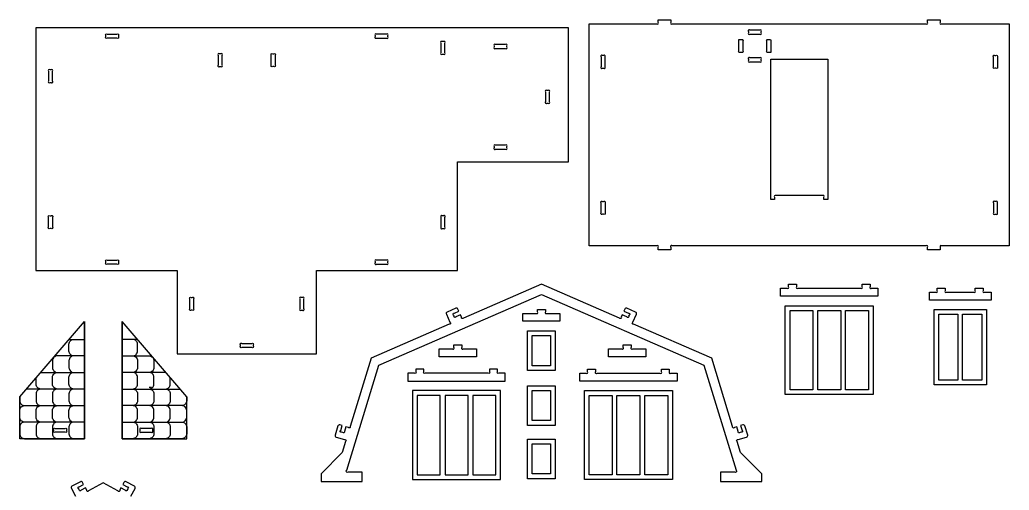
# Model space of a CAD drawing. Extents: x 39 to 232, y 1985 to 2148.
# Drawn here: x 39 to 163.8, y 2089 to 2148.3 of the extents above; entities that cross this region are included whole.
import ezdxf

# ---------------------------------------------------------------- set-up
doc = ezdxf.new("R2010")
doc.units = 0
doc.header["$MEASUREMENT"] = 0
doc.layers.add('LAYER1', color=18, linetype='CONTINUOUS')

msp = doc.modelspace()

# ---------------------------------------------------------------- linework, layer by layer
at = {"layer": 'LAYER1'}
for points in [[(108.2, 2147.3), (41, 2147.3), (41, 2116.7), (58.8, 2116.7), (58.8, 2106.2), (76.4, 2106.2), (76.4, 2116.7), (94.2, 2116.7), (94.2, 2130.4), (108.2, 2130.4)], [(146.64, 2101.06), (135.54, 2101.06), (135.54, 2112.26), (146.64, 2112.26)], [(139.04, 2101.66), (136.14, 2101.66), (136.14, 2111.66), (139.04, 2111.66)], [(142.54, 2101.66), (139.64, 2101.66), (139.64, 2111.66), (142.54, 2111.66)], [(143.14, 2111.66), (146.04, 2111.66), (146.04, 2101.66), (143.14, 2101.66)], [(160.92, 2102.27), (154.32, 2102.27), (154.32, 2111.77), (160.92, 2111.77)], [(157.32, 2102.87), (154.92, 2102.87), (154.92, 2111.17), (157.32, 2111.17)], [(157.92, 2111.17), (160.32, 2111.17), (160.32, 2102.87), (157.92, 2102.87)], [(106.52, 2104.09), (103.02, 2104.09), (103.02, 2109.09), (106.52, 2109.09)], [(103.62, 2108.49), (105.92, 2108.49), (105.92, 2104.69), (103.62, 2104.69)], [(106.52, 2097.17), (103.02, 2097.17), (103.02, 2102.17), (106.52, 2102.17)], [(88.52, 2090.35), (99.62, 2090.35), (99.62, 2101.55), (88.52, 2101.55)], [(92.02, 2100.95), (89.12, 2100.95), (89.12, 2090.95), (92.02, 2090.95)], [(92.62, 2090.95), (95.52, 2090.95), (95.52, 2100.95), (92.62, 2100.95)], [(96.12, 2090.95), (99.02, 2090.95), (99.02, 2100.95), (96.12, 2100.95)], [(103.62, 2101.57), (105.92, 2101.57), (105.92, 2097.77), (103.62, 2097.77)], [(121.31, 2090.35), (110.21, 2090.35), (110.21, 2101.55), (121.31, 2101.55)], [(113.71, 2090.95), (110.81, 2090.95), (110.81, 2100.95), (113.71, 2100.95)], [(117.21, 2090.95), (114.31, 2090.95), (114.31, 2100.95), (117.21, 2100.95)], [(117.81, 2100.95), (120.71, 2100.95), (120.71, 2090.95), (117.81, 2090.95)], [(106.52, 2090.44), (103.02, 2090.44), (103.02, 2095.44), (106.52, 2095.44)], [(103.62, 2094.84), (105.92, 2094.84), (105.92, 2091.04), (103.62, 2091.04)]]:
    msp.add_lwpolyline(points, close=True, dxfattribs=at)
for points in [[(110.8, 2147.8), (119.32, 2147.8, 1), (119.5, 2147.98), (119.5, 2148.3), (121.1, 2148.3), (121.1, 2147.98, 1), (121.27, 2147.8), (153.32, 2147.8, 1), (153.5, 2147.98), (153.5, 2148.3), (155.1, 2148.3), (155.1, 2147.98, 1), (155.27, 2147.8), (163.8, 2147.8), (163.8, 2119.8), (155.27, 2119.8, 1), (155.1, 2119.63), (155.1, 2119.3), (153.5, 2119.3), (153.5, 2119.63, 1), (153.32, 2119.8), (121.27, 2119.8, 1), (121.1, 2119.63), (121.1, 2119.3), (119.5, 2119.3), (119.5, 2119.63, 1), (119.32, 2119.8), (110.8, 2119.8)], [(49.98, 2146.5), (51.22, 2146.5, -1), (51.4, 2146.32), (51.4, 2146.18, -1), (51.22, 2146), (49.98, 2146, -1), (49.8, 2146.18), (49.8, 2146.32, -1)], [(83.8, 2146.32), (83.8, 2146.18, 1), (83.98, 2146), (85.22, 2146, 1), (85.4, 2146.18), (85.4, 2146.32, 1), (85.22, 2146.5), (83.98, 2146.5, 1)], [(130.9, 2146.83), (130.9, 2146.68, 1), (131.07, 2146.5), (132.32, 2146.5, 1), (132.5, 2146.68), (132.5, 2146.83, 1), (132.32, 2147), (131.07, 2147, 1)], [(92.1, 2145.37), (92.1, 2144.13, 1), (92.28, 2143.95), (92.42, 2143.95, 1), (92.6, 2144.13), (92.6, 2145.37, 1), (92.42, 2145.55), (92.28, 2145.55, 1)], [(98.8, 2145.02), (98.8, 2144.88, 1), (98.98, 2144.7), (100.22, 2144.7, 1), (100.4, 2144.88), (100.4, 2145.02, 1), (100.22, 2145.2), (98.98, 2145.2, 1)], [(130.2, 2145.63), (130.2, 2144.38, -1), (130.02, 2144.2), (129.87, 2144.2, -1), (129.7, 2144.38), (129.7, 2145.63, -1), (129.87, 2145.8), (130.02, 2145.8, -1)], [(133.7, 2145.63), (133.7, 2144.38, -1), (133.52, 2144.2), (133.37, 2144.2, -1), (133.2, 2144.38), (133.2, 2145.63, -1), (133.37, 2145.8), (133.52, 2145.8, -1)], [(64, 2143.82), (64, 2142.58, 1), (64.18, 2142.4), (64.32, 2142.4, 1), (64.5, 2142.58), (64.5, 2143.82, 1), (64.32, 2144), (64.18, 2144, 1)], [(71.2, 2143.82), (71.2, 2142.58, -1), (71.02, 2142.4), (70.88, 2142.4, -1), (70.7, 2142.58), (70.7, 2143.82, -1), (70.88, 2144), (71.02, 2144, -1)], [(112.3, 2143.63), (112.3, 2142.38, 1), (112.47, 2142.2), (112.62, 2142.2, 1), (112.8, 2142.38), (112.8, 2143.63, 1), (112.62, 2143.8), (112.47, 2143.8, 1)], [(130.9, 2143.33), (130.9, 2143.18, 1), (131.07, 2143), (132.32, 2143, 1), (132.5, 2143.18), (132.5, 2143.33, 1), (132.32, 2143.5), (131.07, 2143.5, 1)], [(162.3, 2143.63), (162.3, 2142.38, -1), (162.12, 2142.2), (161.97, 2142.2, -1), (161.8, 2142.38), (161.8, 2143.63, -1), (161.97, 2143.8), (162.12, 2143.8, -1)], [(140.4, 2125.63), (140.4, 2125.95, 1), (140.22, 2126.13), (134.37, 2126.13, 1), (134.2, 2125.95), (134.2, 2125.63), (133.7, 2125.63), (133.7, 2143.33), (140.9, 2143.33), (140.9, 2125.63)], [(42.6, 2141.82), (42.6, 2140.58, 1), (42.78, 2140.4), (42.92, 2140.4, 1), (43.1, 2140.58), (43.1, 2141.82, 1), (42.92, 2142), (42.78, 2142, 1)], [(105.3, 2139.22), (105.3, 2137.98, 1), (105.48, 2137.8), (105.62, 2137.8, 1), (105.8, 2137.98), (105.8, 2139.22, 1), (105.62, 2139.4), (105.48, 2139.4, 1)], [(98.8, 2132.32), (98.8, 2132.18, 1), (98.98, 2132), (100.22, 2132, 1), (100.4, 2132.18), (100.4, 2132.32, 1), (100.22, 2132.5), (98.98, 2132.5, 1)], [(112.47, 2125.4), (112.62, 2125.4, -1), (112.8, 2125.23), (112.8, 2123.98, -1), (112.62, 2123.8), (112.47, 2123.8, -1), (112.3, 2123.98), (112.3, 2125.23, -1)], [(161.8, 2125.23), (161.8, 2123.98, 1), (161.97, 2123.8), (162.12, 2123.8, 1), (162.3, 2123.98), (162.3, 2125.23, 1), (162.12, 2125.4), (161.97, 2125.4, 1)], [(42.78, 2123.6), (42.92, 2123.6, -1), (43.1, 2123.42), (43.1, 2122.18, -1), (42.92, 2122), (42.78, 2122, -1), (42.6, 2122.18), (42.6, 2123.42, -1)], [(92.1, 2123.42), (92.1, 2122.18, 1), (92.28, 2122), (92.42, 2122, 1), (92.6, 2122.18), (92.6, 2123.42, 1), (92.42, 2123.6), (92.28, 2123.6, 1)], [(49.98, 2118), (51.22, 2118, -1), (51.4, 2117.82), (51.4, 2117.68, -1), (51.22, 2117.5), (49.98, 2117.5, -1), (49.8, 2117.68), (49.8, 2117.82, -1)], [(83.8, 2117.82), (83.8, 2117.68, 1), (83.98, 2117.5), (85.22, 2117.5, 1), (85.4, 2117.68), (85.4, 2117.82, 1), (85.22, 2118), (83.98, 2118, 1)], [(132.57, 2091.07), (129.91, 2093.73), (129.47, 2095.15, -1), (129.59, 2095.37), (130.66, 2095.7, 0.414214), (130.8, 2095.95), (130.45, 2097.09, 0.414214), (130.2, 2097.23), (129.91, 2097.14), (130.09, 2096.54, -1), (129.97, 2096.32), (129.83, 2096.28, -1), (129.61, 2096.4), (129.43, 2096.99), (129.12, 2096.9, -1), (128.9, 2097.01), (126.26, 2105.64), (116.41, 2109.92, -1), (116.32, 2110.16), (116.77, 2111.19, 0.414214), (116.66, 2111.45), (115.56, 2111.93, 0.414214), (115.3, 2111.82), (115.18, 2111.55), (115.75, 2111.3, -1), (115.84, 2111.07), (115.78, 2110.93, -1), (115.55, 2110.84), (114.98, 2111.09), (114.85, 2110.8, -1), (114.62, 2110.7), (104.77, 2114.99), (94.93, 2110.7, -1), (94.69, 2110.8), (94.56, 2111.09), (93.99, 2110.84, -1), (93.76, 2110.93), (93.7, 2111.07, -1), (93.79, 2111.3), (94.36, 2111.55), (94.24, 2111.82, 0.414214), (93.98, 2111.93), (92.88, 2111.45, 0.414214), (92.78, 2111.19), (93.23, 2110.16, -1), (93.13, 2109.92), (83.29, 2105.64), (80.64, 2097.01, -1), (80.42, 2096.9), (80.11, 2096.99), (79.93, 2096.4, -1), (79.71, 2096.28), (79.57, 2096.32, -1), (79.45, 2096.54), (79.64, 2097.14), (79.35, 2097.23, 0.414214), (79.1, 2097.09), (78.75, 2095.95, 0.414214), (78.88, 2095.7), (79.95, 2095.37, -1), (80.07, 2095.15), (79.64, 2093.73), (76.97, 2091.07), (76.97, 2090.07), (82.17, 2090.07), (82.17, 2091.27), (80.38, 2091.27, -1), (80.21, 2091.5), (84.27, 2104.76), (104.77, 2113.68), (125.27, 2104.76), (129.34, 2091.5, -1), (129.17, 2091.27), (127.37, 2091.27), (127.37, 2090.07), (132.57, 2090.07)], [(136.94, 2114.96), (136.94, 2114.63, 1), (137.12, 2114.46), (145.06, 2114.46, 1), (145.24, 2114.63), (145.24, 2114.96), (146.24, 2114.96), (146.24, 2114.63, 1), (146.42, 2114.46), (147.24, 2114.46), (147.24, 2113.46), (134.94, 2113.46), (134.94, 2114.46), (135.76, 2114.46, 1), (135.94, 2114.63), (135.94, 2114.96)], [(155.72, 2114.47), (155.72, 2114.15, 1), (155.89, 2113.97), (159.34, 2113.97, 1), (159.52, 2114.15), (159.52, 2114.47), (160.52, 2114.47), (160.52, 2114.15, 1), (160.69, 2113.97), (161.52, 2113.97), (161.52, 2112.97), (153.72, 2112.97), (153.72, 2113.97), (154.54, 2113.97, 1), (154.72, 2114.15), (154.72, 2114.47)], [(60.9, 2113.12), (60.9, 2111.88, -1), (60.72, 2111.7), (60.58, 2111.7, -1), (60.4, 2111.88), (60.4, 2113.12, -1), (60.58, 2113.3), (60.72, 2113.3, -1)], [(74.3, 2113.12), (74.3, 2111.88, 1), (74.48, 2111.7), (74.62, 2111.7, 1), (74.8, 2111.88), (74.8, 2113.12, 1), (74.62, 2113.3), (74.48, 2113.3, 1)], [(102.42, 2111.29), (104.09, 2111.29, 1), (104.27, 2111.47), (104.27, 2111.79), (105.27, 2111.79), (105.27, 2111.47, 1), (105.45, 2111.29), (107.12, 2111.29), (107.12, 2110.29), (102.42, 2110.29)], [(66.98, 2107.5), (68.22, 2107.5, -1), (68.4, 2107.32), (68.4, 2107.18, -1), (68.22, 2107), (66.98, 2107, -1), (66.8, 2107.18), (66.8, 2107.32, -1)], [(91.88, 2106.82), (93.56, 2106.82, 1), (93.73, 2107), (93.73, 2107.32), (94.73, 2107.32), (94.73, 2107, 1), (94.91, 2106.82), (96.58, 2106.82), (96.58, 2105.82), (91.88, 2105.82)], [(113.26, 2106.82), (114.93, 2106.82, 1), (115.11, 2107), (115.11, 2107.32), (116.11, 2107.32), (116.11, 2107, 1), (116.29, 2106.82), (117.96, 2106.82), (117.96, 2105.82), (113.26, 2105.82)], [(98.22, 2104.25), (98.22, 2103.93, -1), (98.05, 2103.75), (90.1, 2103.75, -1), (89.92, 2103.93), (89.92, 2104.25), (88.92, 2104.25), (88.92, 2103.93, -1), (88.75, 2103.75), (87.92, 2103.75), (87.92, 2102.75), (100.22, 2102.75), (100.22, 2103.75), (99.4, 2103.75, -1), (99.22, 2103.93), (99.22, 2104.25)], [(111.61, 2104.25), (111.61, 2103.93, 1), (111.79, 2103.75), (119.73, 2103.75, 1), (119.91, 2103.93), (119.91, 2104.25), (120.91, 2104.25), (120.91, 2103.93, 1), (121.09, 2103.75), (121.91, 2103.75), (121.91, 2102.75), (109.61, 2102.75), (109.61, 2103.75), (110.43, 2103.75, 1), (110.61, 2103.93), (110.61, 2104.25)], [(43.44, 2096.79), (44.68, 2096.79, -1), (44.86, 2096.61), (44.86, 2096.47, -1), (44.68, 2096.29), (43.44, 2096.29, -1), (43.26, 2096.47), (43.26, 2096.61, -1)], [(54.13, 2096.61), (54.13, 2096.47, 1), (54.31, 2096.29), (55.55, 2096.29, 1), (55.73, 2096.47), (55.73, 2096.61, 1), (55.55, 2096.79), (54.31, 2096.79, 1)]]:
    msp.add_lwpolyline(points, format="xyb", close=True, dxfattribs=at)
for points in [[(47.13, 2095.49), (38.96, 2095.49), (38.96, 2100.76), (47.13, 2110.28), (47.13, 2095.49)], [(47.13, 2095.49), (47.13, 2110.28)], [(51.86, 2095.49), (51.86, 2110.28)], [(51.86, 2095.49), (60.02, 2095.49), (60.02, 2100.76), (51.86, 2110.28), (51.86, 2095.49)], [(45.19, 2108.01), (45.77, 2108.01)], [(53.8, 2108.01), (53.21, 2108.01)], [(43.7, 2105.93), (43.39, 2105.93)], [(43.7, 2105.93), (43.39, 2105.93)], [(41.6, 2103.84), (41.63, 2103.84)], [(41.6, 2103.84), (41.63, 2103.84)], [(57.38, 2103.84), (57.35, 2103.84)], [(57.38, 2103.84), (57.35, 2103.84)], [(41.63, 2101.75), (39.81, 2101.75)], [(41.63, 2101.75), (39.81, 2101.75)], [(55.28, 2102), (55.59, 2102)], [(55.28, 2102), (55.59, 2102)], [(57.35, 2101.75), (59.18, 2101.75)], [(57.35, 2101.75), (59.18, 2101.75)]]:
    msp.add_lwpolyline(points, dxfattribs=at)
for points in [[(47.13, 2105.93), (45.77, 2105.93, -0.414214), (45.17, 2106.53), (45.17, 2107.41, -0.414214), (45.77, 2108.01), (47.13, 2108.01)], [(51.86, 2105.93), (53.21, 2105.93, 0.414214), (53.81, 2106.53), (53.81, 2107.41, 0.414214), (53.21, 2108.01), (51.86, 2108.01)], [(45.77, 2105.93), (43.7, 2105.93, 0.414214), (43.1, 2105.33), (43.1, 2104.44, 0.414214), (43.7, 2103.84), (45.77, 2103.84)], [(45.77, 2105.93), (43.7, 2105.93, -0.112166), (43.44, 2105.98)], [(47.13, 2105.93), (45.77, 2105.93, 0.414214), (45.17, 2105.33), (45.17, 2104.44, 0.414214), (45.77, 2103.84), (47.13, 2103.84)], [(51.86, 2105.93), (53.21, 2105.93, -0.414214), (53.81, 2105.33), (53.81, 2104.44, -0.414214), (53.21, 2103.84), (51.86, 2103.84)], [(53.21, 2105.93), (55.28, 2105.93, 0.112166), (55.54, 2105.98)], [(53.21, 2105.93), (55.28, 2105.93, -0.414214), (55.88, 2105.33), (55.88, 2104.44, -0.414214), (55.28, 2103.84), (53.21, 2103.84)], [(41.6, 2103.84, -0.013073), (41.63, 2103.84), (43.7, 2103.84)], [(41.6, 2103.84, 0.012511), (41.63, 2103.84), (43.7, 2103.84)], [(45.77, 2101.75), (43.7, 2101.75, -0.414214), (43.1, 2102.35), (43.1, 2103.24, -0.414214), (43.7, 2103.84), (45.77, 2103.84)], [(47.13, 2101.75), (45.77, 2101.75, -0.414214), (45.17, 2102.35), (45.17, 2103.24, -0.414214), (45.77, 2103.84), (47.13, 2103.84)], [(51.86, 2101.75), (53.21, 2101.75, 0.414214), (53.81, 2102.35), (53.81, 2103.24, 0.414214), (53.21, 2103.84), (51.86, 2103.84)], [(53.21, 2101.75), (55.28, 2101.75, 0.414214), (55.88, 2102.35), (55.88, 2103.24, 0.414214), (55.28, 2103.84), (53.21, 2103.84)], [(57.39, 2103.84, 0.013073), (57.35, 2103.84), (55.28, 2103.84)], [(57.38, 2103.84, -0.012511), (57.35, 2103.84), (55.28, 2103.84)], [(43.7, 2101.75), (41.63, 2101.75, -0.414214), (41.03, 2102.35), (41.03, 2103.17)], [(55.28, 2101.75), (57.35, 2101.75, 0.414214), (57.95, 2102.35), (57.95, 2103.17)], [(43.7, 2101.75), (41.63, 2101.75, 0.414214), (41.03, 2101.15), (41.03, 2100.26, 0.414214), (41.63, 2099.66), (43.7, 2099.66)], [(45.77, 2101.75), (43.7, 2101.75, 0.414214), (43.1, 2101.15), (43.1, 2100.26, 0.414214), (43.7, 2099.66), (45.77, 2099.66)], [(47.13, 2101.75), (45.77, 2101.75, 0.414214), (45.17, 2101.15), (45.17, 2100.26, 0.414214), (45.77, 2099.66), (47.13, 2099.66)], [(51.86, 2101.75), (53.21, 2101.75, -0.414214), (53.81, 2101.15), (53.81, 2100.26, -0.414214), (53.21, 2099.66), (51.86, 2099.66)], [(53.21, 2101.75), (55.28, 2101.75, -0.414214), (55.88, 2101.15), (55.88, 2100.26, -0.414214), (55.28, 2099.66), (53.21, 2099.66)], [(55.28, 2101.75), (57.35, 2101.75, -0.414214), (57.95, 2101.15), (57.95, 2100.26, -0.414214), (57.35, 2099.66), (55.28, 2099.66)], [(38.96, 2100.76), (38.96, 2100.26, 0.414214), (39.56, 2099.66), (41.63, 2099.66)], [(41.63, 2097.58), (39.56, 2097.58, -0.414214), (38.96, 2098.18), (38.96, 2099.06, -0.414214), (39.56, 2099.66), (41.63, 2099.66)], [(41.9, 2097.58), (41.63, 2097.58, -0.414214), (41.03, 2098.18), (41.03, 2099.06, -0.414214), (41.63, 2099.66), (43.7, 2099.66)], [(45.77, 2097.58), (43.7, 2097.58, -0.414214), (43.1, 2098.18), (43.1, 2099.06, -0.414214), (43.7, 2099.66), (45.77, 2099.66)], [(47.13, 2097.58), (45.77, 2097.58, -0.414214), (45.17, 2098.18), (45.17, 2099.06, -0.414214), (45.77, 2099.66), (47.13, 2099.66)], [(51.86, 2097.58), (53.21, 2097.58, 0.414214), (53.81, 2098.18), (53.81, 2099.06, 0.414214), (53.21, 2099.66), (51.86, 2099.66)], [(53.21, 2097.58), (55.28, 2097.58, 0.414214), (55.88, 2098.18), (55.88, 2099.06, 0.414214), (55.28, 2099.66), (53.21, 2099.66)], [(57.09, 2097.58), (57.35, 2097.58, 0.414214), (57.95, 2098.18), (57.95, 2099.06, 0.414214), (57.35, 2099.66), (55.28, 2099.66)], [(60.02, 2100.76), (60.02, 2100.26, -0.414214), (59.42, 2099.66), (57.35, 2099.66)], [(57.35, 2097.58), (59.42, 2097.58, 0.414214), (60.02, 2098.18), (60.02, 2099.06, 0.414214), (59.42, 2099.66), (57.35, 2099.66)], [(41.63, 2097.58), (39.56, 2097.58, 0.414214), (38.96, 2096.98), (38.96, 2096.09, 0.414214), (39.56, 2095.49), (41.63, 2095.49)], [(43.7, 2097.58), (41.63, 2097.58, 0.414214), (41.03, 2096.98), (41.03, 2096.09, 0.414214), (41.63, 2095.49), (43.7, 2095.49)], [(45.77, 2097.58), (43.7, 2097.58, 0.414214), (43.1, 2096.98), (43.1, 2096.09, 0.414214), (43.7, 2095.49), (45.77, 2095.49)], [(47.13, 2097.58), (45.77, 2097.58, 0.414214), (45.17, 2096.98), (45.17, 2096.09, 0.414214), (45.77, 2095.49), (47.13, 2095.49)], [(51.86, 2097.58), (53.21, 2097.58, -0.414214), (53.81, 2096.98), (53.81, 2096.09, -0.414214), (53.21, 2095.49), (51.86, 2095.49)], [(53.21, 2097.58), (55.28, 2097.58, -0.414214), (55.88, 2096.98), (55.88, 2096.09, -0.414214), (55.28, 2095.49), (53.21, 2095.49)], [(55.28, 2097.58), (57.35, 2097.58, -0.414214), (57.95, 2096.98), (57.95, 2096.09, -0.414214), (57.35, 2095.49), (55.28, 2095.49)], [(57.35, 2097.58), (59.42, 2097.58, -0.414214), (60.02, 2096.98), (60.02, 2096.09, -0.414214), (59.42, 2095.49), (57.35, 2095.49)], [(52.98, 2088.23), (53.52, 2089.22, 0.414214), (53.43, 2089.49), (52.38, 2090.06, 0.414214), (52.11, 2089.98), (51.97, 2089.72), (52.51, 2089.42, -1), (52.58, 2089.18), (52.52, 2089.05, -1), (52.28, 2088.98), (51.73, 2089.28), (51.57, 2088.99, -1), (51.33, 2088.92), (49.49, 2089.92), (47.65, 2088.92, -1), (47.41, 2089), (47.26, 2089.28), (46.71, 2088.98, -1), (46.47, 2089.05), (46.4, 2089.18, -1), (46.47, 2089.42), (47.02, 2089.72), (46.88, 2089.98, 0.414214), (46.61, 2090.06), (45.55, 2089.49, 0.414214), (45.47, 2089.22), (46.01, 2088.23, -1)]]:
    msp.add_lwpolyline(points, format="xyb", dxfattribs=at)

doc.saveas('drawing.dxf')
